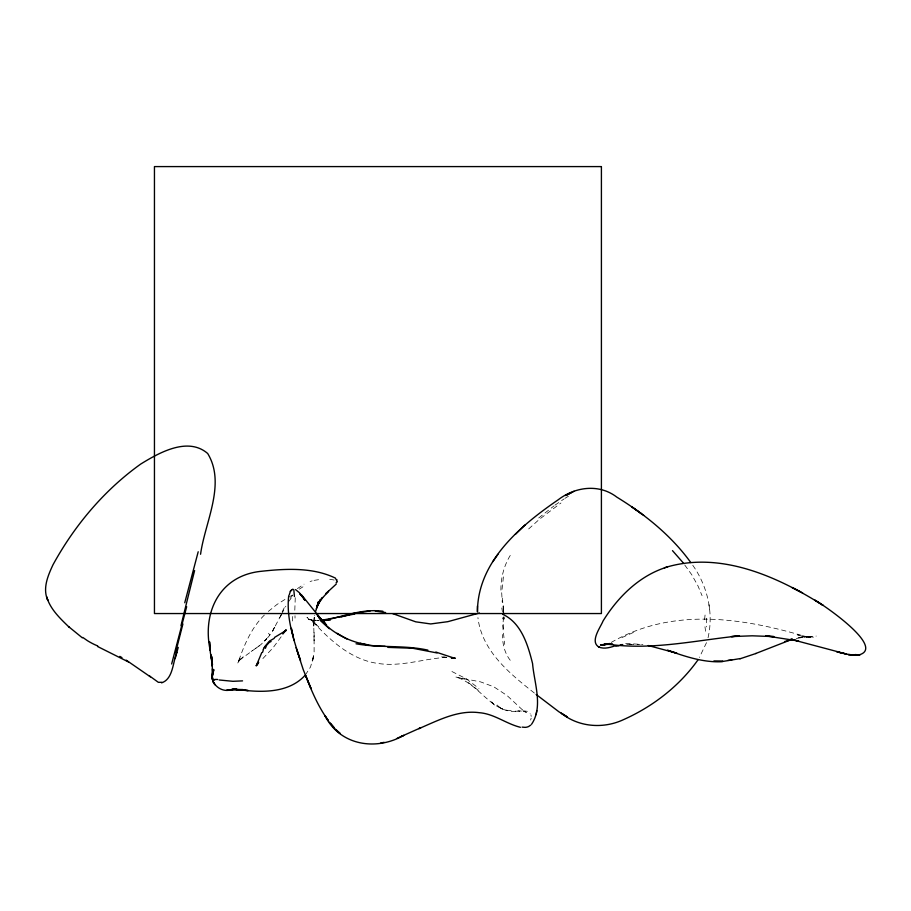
<?xml version="1.0" encoding="UTF-8"?>
<svg xmlns="http://www.w3.org/2000/svg" width="911" height="911" viewBox="0 0 911 911"><rect width="100%" height="100%" fill="white"/><g stroke="black" fill="none" stroke-linecap="round" stroke-linejoin="round"><path stroke-width="0.68" stroke-dasharray="4.55 3.42" d="M314.113 632.507L314.079 640.627L313.68 620.38L313.748 626.062L314.284 617.225L313.441 622.817L314.739 615.426M503.544 617.328L502.735 626.267L504.717 644.43M292.738 616.474L292.135 623.488M503.293 610.666L502.337 595.988M500.913 590.146C500.777 577.141 504.33 564.216 511.561 553.364M704.579 619.56L705.194 613.786M502.303 618.956L502.473 617.738M295.255 597.707L294.777 611.133M503.407 576.868L501.699 592.617L502.212 602.137M312.598 661.158L313.748 654.884L310.583 666.886L305.287 675.097M312.837 659.769L314.113 653.119L314.101 635.571M708.041 637.746C713.985 612.203 707.084 584.668 691.654 563.727M706.48 618.239L706.583 626.905M530.635 720.032L531.147 718.187M706.503 642.654L699.42 657.4M274.336 627.44L273.573 629.205A28.788 28.788 0 0 1 272.662 630.879A36.155 36.155 0 0 1 271.66 632.496L268.984 636.174A33.024 33.024 0 0 1 267.697 637.666A27.956 27.956 0 0 1 266.775 638.622L264.418 641.071L267.253 638.133M281.157 614.879L272.981 630.321M281.704 613.695L279.358 618.512L281.1 615.096M281.681 613.957L285.838 606.214M282.171 611.668L284.574 607.204M272.662 630.879L274.758 627.223M281.169 636.789L273.072 647.767L260.58 660.976M288.457 601.864L292.522 596.341M290.484 598.003L292.682 595.225M264.384 615.05C251.504 627.713 244.319 644.624 238.511 661.409L239.866 658.38L237.27 663.732L239.684 660.065L238.272 661.614L243.317 656.637L240.242 659.564L261.013 644.487L266.775 638.622A18.14 18.14 0 0 1 265.34 639.909L264.828 640.285M268.335 611.429L277.012 604.448L286.771 598.299M528.676 528.927L539.414 519.281L560.925 503.009M538.731 517.949L553.934 505.935M297.407 588.631L304.035 584.145M259.259 645.865L251.163 651.479M554.993 505.138L564.011 498.966M299.309 589.144L302.953 586.832M564.979 498.328L568.43 496.244M289.197 596.933L292.408 595.02M611.201 642.437C672.284 607.182 742.123 617.544 806.315 636.8L797.432 634.842L810.38 637.301L801.805 636.22L813.739 637.188L797.376 637.381L816.233 636.06M622.008 637.552L635.32 631.608M310.059 581.525L312.12 580.876M796.237 638.543L808.046 636.516M314.056 580.375L321.629 579.225M515.216 711.161L524.394 711.582L526.41 712.448L521.957 709.407L506.983 695.469L493.819 686.814L480.689 681.918L455.306 676.941C479.414 683.022 491.917 715.499 519.782 711.206M511.219 710.364L506.983 710.307M446.754 657.298C423.797 658.676 401.113 667.034 377.951 663.447C351.395 659.815 330.442 640.649 312.928 621.701L318.85 626.95L306.95 617.476L316.128 622.976L309.262 619.138L314.101 620.562L308.487 619.321L318.634 620.676L312.724 620.698L318.634 620.676M629.216 644.396L640.171 644.555M626.757 644.407L632.314 644.248M625.663 643.394L642.915 644.51M329.702 579.248L335.146 580.205M522.891 710.762L527.697 711.366L530.156 713.393M517.847 710.569L521.411 711.104M505.844 709.999L507.416 710.386M500.708 708.337L502.542 709.043L500.219 707.836M501.414 708.61L503.009 709.236M451.936 671.521L466.295 678.82L478.935 688.488M468.379 682.555L480.37 692.018M534.37 693.043C509.67 673.582 481.851 651.023 477.922 617.624M494.639 705.012L490.665 701.766L493.534 704.044L491.724 701.857M498.943 706.902L497.167 705.023M684.742 564.991L691.734 574.704L697.917 585.773L702.051 595.669M268.517 633.236L269.815 635.115M510.24 660.27C504.466 652.971 502.485 643.633 502.405 634.5M705.558 631.255L704.579 623.671M501.813 607.99L502.462 612.135M530.885 714.793L531.215 716.41M709.635 609.163L708.804 603.697M503.145 624.342L503.635 629.66M503.977 619.15L503.851 616.793L504.045 620.425L503.931 617.783M503.544 609.152L503.772 613.513L503.419 605.872L503.726 613.433M295.005 615.711L295.027 618.102M500.253 707.722A18.994 12.583 84.7 0 1 498.989 706.765M446.185 657.309L440.981 656.785L446.253 657.321M465.043 679.116L461.421 678.593L465.043 679.116"/><path stroke-width="1.37" d="M477.455 605.94L477.455 611.839C477.466 561.814 520.272 525.738 558.158 499.82C575.114 486.747 599.108 483.49 616.861 497.155C644.977 514.408 671.407 535.679 690.823 562.588M531.603 724.199C543.446 706.697 534.097 682.555 532.571 663.595C528.027 645.273 521.422 622.817 502.61 614.253M289.197 594.974L290.541 590.875L292.886 589.121M265.397 648.325L266.513 645.443L269.007 642.642A8.393 8.336 -90 0 1 269.702 642.153L271.114 641.503M288.707 595.851C286.191 618.011 293.638 639.943 300.562 660.68M536.158 714.566L536.773 710.603M262.653 652.185L263.427 649.372M200.568 554.264C204.861 522.367 226.292 484.014 207.685 453.496C187.917 436.426 159.22 452.665 140.761 464.029C104.241 490.118 74.474 525.522 52.986 564.797C47.941 575.627 42.361 588.597 47.828 600.36L46.689 596.887C50.321 609.391 60.388 618.694 69.464 627.485M186.664 606.703L171.655 663.971M182.906 623.933L175.572 652.743M184.751 602.752L198.199 551.759M161.577 682.874C173.295 678.968 172.703 662.16 176.859 652.344M175.174 658.551L178.237 647.379M315.684 611.304L318.451 601.75L316.743 607.5M261.787 652.561L256.253 665.725L258.565 662.308L256.253 665.725M316.402 608.662L320.513 599.563L317.085 605.929L322.517 597.525L318.417 602.422L328.575 591.205L325.671 593.813L336.284 584.042M264.315 647.505L264.668 646.89M265.021 646.32L269.132 641.424M698.02 659.803C679.39 686.097 652.914 706.515 623.602 719.599C603.526 729.039 578.849 727.308 561.29 713.199L567.405 717.014L558.99 711.844L536.146 694.455M492.817 561.654L497.918 554.355M282.865 634.033L286.156 629.774L284.095 632.109L286.008 630.503L274.439 637.495M305.287 675.097C288.707 693.476 261.298 692.611 238.682 689.65L248.191 690.538L236.348 689.536L243.317 689.946M256.834 664.882L258.405 663.162M290.347 591.387L291.634 590.055M525.135 524.861L515.364 534.381M269.599 641.014L274.211 638.383M530.783 725.054L528.801 726.42A44.332 18.96 60 0 1 525.066 727.365L522.071 727.115M574.044 491.291L565.708 495.538L571.129 492.783M336.068 582.835L337.377 581.685L336.421 580.706M397.207 738.24L403.744 735.382C376.311 751.074 340.179 745.722 325.068 715.875L328.415 720.715C318.474 707.061 311.71 691.369 305.663 675.689L311.038 688.579L303.317 669.858L296.086 647.687M667.604 566.904C639.795 575.24 618 596.773 603.048 620.995C600.543 627.36 589.132 642.244 599.449 647.3L598.481 646.844C603.64 649.395 609.869 647.619 615.027 645.853M755.663 653.54L792.422 639.192M401.216 736.475L420.814 727.718L418.832 728.652C438.02 720.533 457.8 709.806 479.311 712.698C494.206 713.803 506.209 723.869 520.42 727.297M756.039 653.46L739.937 658.824M607.193 643.792L603.196 645.159L609.63 643.519M341.09 616.963L352.329 613.798M213.436 680.13L214.666 679.868M784.542 641.583L792.308 639.408M664.415 567.781C719.531 550.449 776.958 576.196 823.1 605.382L814.878 600.201C818.773 601.738 889.204 648.723 857.581 655.237M479.38 613.012L447.802 621.678L430.687 623.944L415.723 621.826L392.732 613.627M380.684 743.012L384.123 742.34M323.2 620.676C342.912 616.679 362.419 608.4 382.916 611.247M740.244 658.573L722.423 661.511M353.57 613.467L370.162 610.939M228.274 690.231L234.013 689.251L227.545 690.265M234.07 689.217L227.226 690.174L236.541 689.16M161.942 682.305L158.355 682.328L149.222 675.723M354.755 614.014L320.854 620.414M231.69 689.525C220.382 693.943 206.922 681.223 213.88 669.665L212.195 677.18L212.958 681.462L214.962 684.776L212.798 681.132L212.365 676.884L212.764 680.847M609.3 643.576L600.508 645.034L607.386 643.94L604.357 644.487L612.443 644.282M615.87 646.229L618.888 645.797M242.542 680.881L232.909 681.303L219.152 679.982M727.878 660.407L731.806 659.963M236.029 689.183L231.872 689.65L242.895 689.616L234.491 689.49L242.235 689.9M330.249 620.129L321.469 620.642M620.266 644.737L622.737 644.578M387.847 647.379L412.763 648.268L437.052 652.948M713.905 660.93L722.639 661.01M722.093 661.705C703.201 662.661 685.049 656.421 667.49 650.238L676.93 653.233L648.256 645.523M612.613 644.214L607.352 644.088C651.604 650.636 695.594 640.308 739.47 635.867L731.442 636.584L752.167 635.81L773.929 636.607L765.65 635.867L798.651 641.002L790.725 639.237L846.706 654.098L836.56 651.786M375.321 611.122L385.626 612.556M857.82 655.248L848.392 654.542L838.86 652.31M385.08 646.275C360.107 646.537 335.316 637.495 318.987 617.954M855.668 654.61L859.904 654.986L855.144 654.576M451.514 657.856L455.295 658.22L451.389 657.833M356.03 643.781C379.773 648.108 404.245 644.897 427.874 650.124M360.175 643.246L367.52 644.772M435.811 652.037L454.156 658.118M335.715 579.077L337.104 580M97.739 645.956L95.029 644.783A73.643 73.643 0 0 1 87.365 640.638L82.787 637.438M97.557 646.491L128.531 661.99M802.602 592.924L792.137 587.538L800.382 591.763M337.024 633.27L346.806 638.964M119.865 656.387L121.972 657.628M126.185 660.133L150.406 676.85M335.555 578.189C313.02 567.177 285.94 568.623 261.651 571.254C219.528 575.285 201.912 612.556 210.27 650.659L209.553 641.799L210.395 652.834L212.479 664.552L210.919 654.827L212.263 666.135L211.694 656.524L212.741 674.937M295.551 589.588L299.434 592.742L304.866 600.349L303.135 597.138L299.639 593.915M82.354 637.837L68.519 626.552M643.69 515.341L631.87 506.903L641.344 513.667M335.18 728.971L340.156 733.526L336.284 729.973M320.091 620.277L329.349 628.738M326.525 624.809L317.745 615.79L324.874 623.158L316.39 613.809L323.12 621.666L301.245 594.519M672.5 550.643L683.193 562.827M330.477 723.436L334.098 727.661L329.44 722.218M297.339 651.319L300.106 659.336M293.934 640L291.326 628.248L293.069 636.117M212.958 681.462L212.195 677.18L212.514 668.708L212.696 672.546M293.82 589.713L294.424 596.546M180.982 625.675A411.567 10.476 -75.1 0 1 194.612 570.571M263.37 649.349A17.628 16.637 -47.6 0 1 264.258 647.482M213.971 679.64A161.156 9.611 17.5 0 1 217.695 679.492M231.565 689.673L227.887 690.299L231.565 689.673M231.44 689.786L226.976 690.037L231.428 689.786M601.408 166.588L154.449 166.588L154.449 613.547L601.408 613.547L601.408 166.588M856.613 655.055L848.392 654.542L856.613 655.055"/></g></svg>
